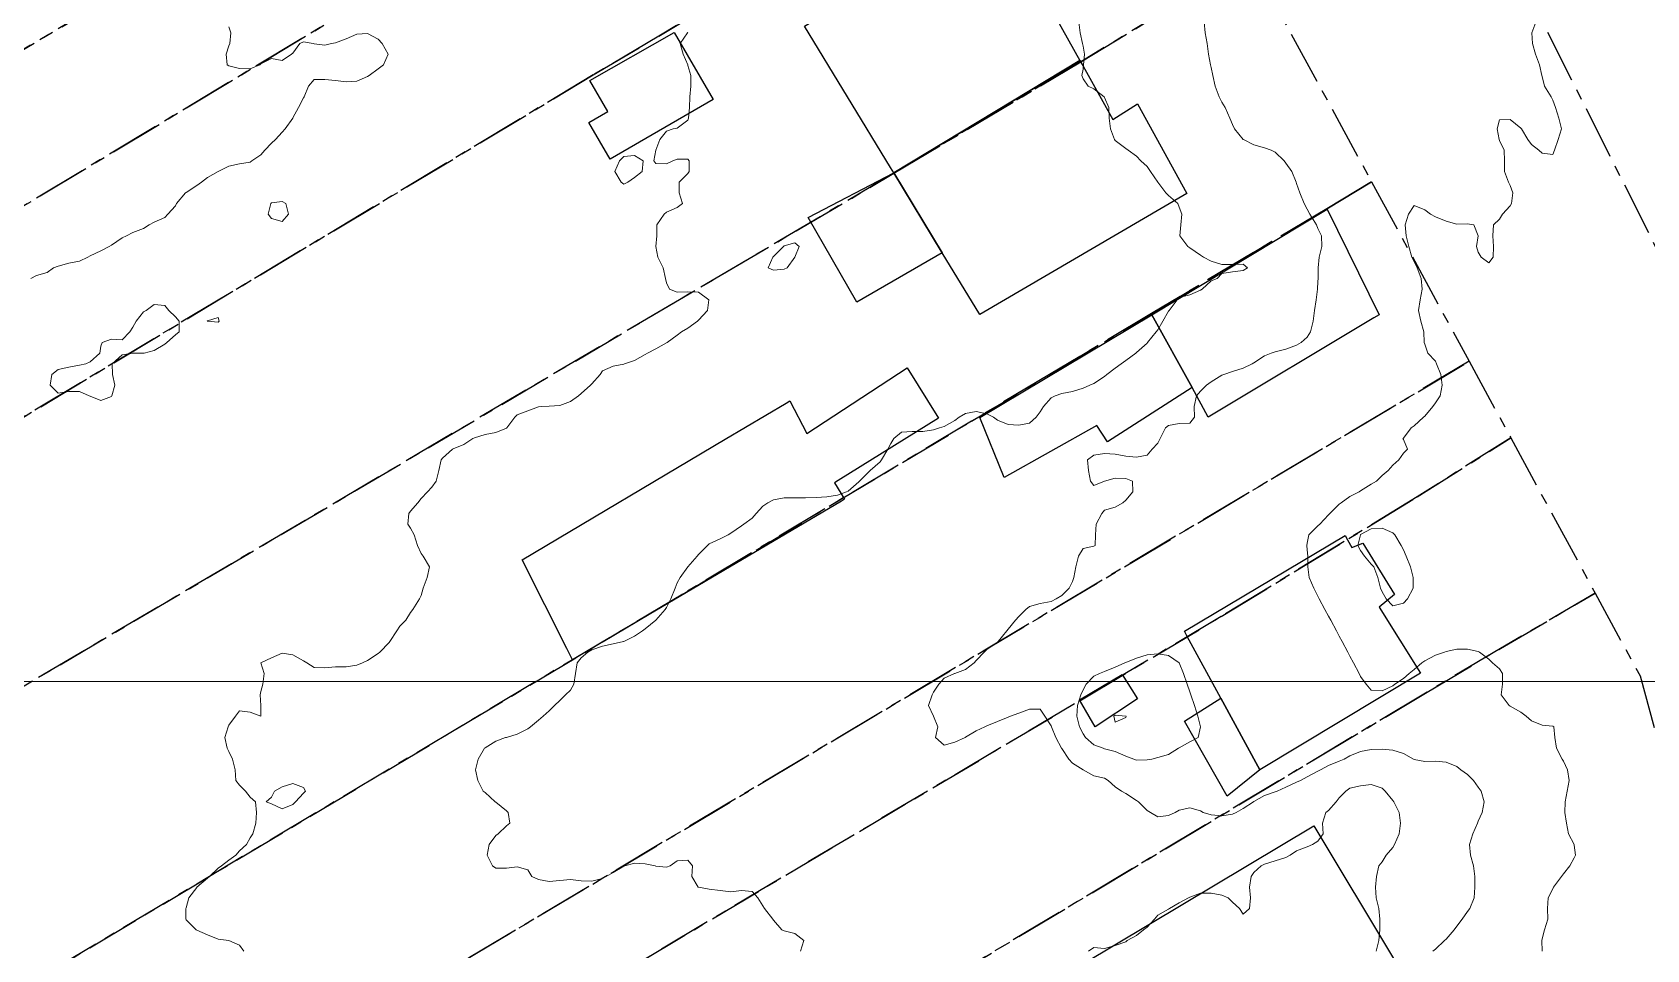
# Model space of a CAD drawing. Header units: centimetres. Extents: x 0 to 642158, y -847 to 649707.
# Drawn here: x 617272 to 617347.6, y 621274.8 to 621317.8 of the extents above; entities that cross this region are included whole.
import ezdxf

# ---------------------------------------------------------------- set-up
doc = ezdxf.new("R2010")
doc.units = ezdxf.units.CM
doc.header["$MEASUREMENT"] = 0
doc.linetypes.add('CENTERX2', pattern=[4, 2.5, -0.5, 0.5, -0.5])
doc.layers.add('MEV_grille', color=254, linetype='Continuous', lineweight=9)
doc.layers.add('WAL_topographie 0.5', color=253, linetype='Continuous', lineweight=20)
doc.layers.add('SPW_batiments', color=7, linetype='Continuous')
doc.layers.add('SPW_parcellaire cadastral', color=7, linetype='CENTERX2', lineweight=25, true_color=0xff0542)

# ---------------------------------------------------------------- blocks, each defined once
blk = doc.blocks.new('*U114')
at = {"layer": 'MEV_grille', "transparency": 33554687}
blk.add_lwpolyline([(-1338.461, 0), (1338.461, 0)], dxfattribs=at)
blk = doc.blocks.new('*U115')
at = {"layer": 'MEV_grille', "color": 0, "linetype": 'ByBlock', "lineweight": -2, "transparency": 16777216}
blk.add_blockref('*U114', (0, -1100), dxfattribs=at)

msp = doc.modelspace()

# ---------------------------------------------------------------- linework, layer by layer
at = {"layer": 'SPW_batiments'}
for points in [[(617321.106, 621316.449), (617312.383, 621311.187), (617312.229, 621311.441), (617308.2, 621318.058), (617318.016, 621323.959), (617320.634, 621319.643), (617319.7, 621318.959), (617321.106, 621316.449)], [(617303.931, 621314.631), (617299.101, 621311.824), (617298.101, 621313.541), (617299.001, 621314.057), (617298.15, 621315.507), (617302.1, 621317.757), (617303.931, 621314.631)], [(617314.661, 621307.445), (617312.383, 621311.187), (617321.106, 621316.449), (617321.251, 621316.19), (617322.65, 621313.694), (617323.8, 621314.427), (617326.118, 621310.227), (617316.419, 621304.559), (617314.661, 621307.445)], [(617310.659, 621305.141), (617308.386, 621309.094), (617312.383, 621311.187), (617314.661, 621307.445), (617314.655, 621307.442), (617310.661, 621305.138), (617310.659, 621305.141)], [(617335.119, 621304.545), (617334.869, 621304.396), (617327.102, 621299.76), (617326.356, 621301.147), (617324.469, 621304.544), (617332.685, 621309.495), (617335.119, 621304.545)], [(617326.356, 621301.147), (617322.402, 621298.594), (617321.902, 621299.359), (617317.553, 621296.926), (617316.41, 621299.734), (617324.469, 621304.544), (617326.356, 621301.147)], [(617309.61, 621296.686), (617310.078, 621295.914), (617309.932, 621295.828), (617300.062, 621290.004), (617297.341, 621288.399), (617297.08, 621288.916), (617296.047, 621290.968), (617294.988, 621293.069), (617304.496, 621298.72), (617307.348, 621300.416), (617307.522, 621300.519), (617308.309, 621298.987), (617313.011, 621302.062), (617314.474, 621299.702), (617309.784, 621296.794), (617309.61, 621296.686)], [(617333.633, 621294.009), (617333.837, 621293.645), (617334.353, 621293.861), (617335.837, 621291.445), (617335.12, 621290.861), (617337.053, 621287.761), (617329.528, 621283.243), (617327.706, 621286.595), (617326.131, 621289.491), (617326.003, 621289.727), (617333.52, 621294.211), (617333.633, 621294.009)], [(617323.804, 621286.56), (617321.821, 621285.26), (617321.088, 621286.527), (617323.088, 621287.71), (617323.804, 621286.56)], [(617329.528, 621283.243), (617328.004, 621282.01), (617326.004, 621285.527), (617327.706, 621286.595), (617329.528, 621283.243)], [(617335.839, 621274.328), (617329.24, 621270.395), (617331.506, 621266.611), (617319.507, 621259.427), (617313.506, 621269.526), (617332.054, 621280.628), (617335.839, 621274.328)]]:
    msp.add_lwpolyline(points, dxfattribs=at)
at = {"layer": 'SPW_parcellaire cadastral'}
for points in [[(617349.534, 621304.802), (617341.926, 621319.938), (617394.495, 621352.217), (617404.402, 621337.638), (617385.06, 621326.038), (617382.725, 621324.638), (617376.162, 621320.705), (617363.372, 621313.057), (617358.8, 621310.338), (617350.32, 621305.271), (617349.534, 621304.802)], [(617243.612, 621306.972), (617295.116, 621338.126), (617304.188, 621343.997), (617312.092, 621348.538), (617314.997, 621343.392), (617312.614, 621341.757), (617306.982, 621338.507), (617302.05, 621335.343), (617297.498, 621332.339), (617289.17, 621327.356), (617245.895, 621301.723), (617243.612, 621306.972)], [(617248.423, 621295.678), (617245.895, 621301.723), (617289.17, 621327.356), (617297.498, 621332.339), (617302.05, 621335.343), (617306.982, 621338.507), (617312.614, 621341.757), (617314.997, 621343.392), (617316.545, 621344.272), (617319.87, 621338.156), (617315.954, 621336.023), (617308.397, 621331.675), (617305.229, 621329.85), (617248.423, 621295.678)], [(617248.423, 621295.678), (617305.229, 621329.85), (617308.397, 621331.675), (617315.954, 621336.023), (617319.87, 621338.156), (617323.773, 621330.979), (617320.099, 621328.908), (617312.501, 621324.25), (617301.378, 621317.591), (617298.314, 621315.772), (617251.862, 621287.892), (617248.423, 621295.678)], [(617256.124, 621278.01), (617251.862, 621287.892), (617298.314, 621315.772), (617301.378, 621317.591), (617312.501, 621324.25), (617320.099, 621328.908), (617323.773, 621330.979), (617329.092, 621321.196), (617321.141, 621316.387), (617312.391, 621311.17), (617256.124, 621278.01)], [(617334.761, 621310.771), (617332.66, 621309.514), (617324.534, 621304.653), (617319.676, 621301.747), (617316.029, 621299.565), (617302.503, 621291.473), (617260.997, 621266.715), (617256.124, 621278.01), (617312.391, 621311.17), (617321.141, 621316.387), (617329.092, 621321.196), (617334.761, 621310.771)], [(617264.792, 621257.919), (617260.997, 621266.715), (617302.503, 621291.473), (617316.029, 621299.565), (617319.676, 621301.747), (617324.534, 621304.653), (617332.66, 621309.514), (617334.761, 621310.771), (617339.329, 621302.371), (617264.792, 621257.919)], [(617264.792, 621257.919), (617339.329, 621302.371), (617341.277, 621298.788), (617336.889, 621296.018), (617327.725, 621290.421), (617269.508, 621255.837), (617266.542, 621254.087), (617264.792, 621257.919)], [(617269.987, 621246.425), (617266.542, 621254.087), (617269.508, 621255.837), (617327.725, 621290.421), (617336.889, 621296.018), (617341.277, 621298.788), (617345.231, 621291.516), (617340.806, 621288.929), (617337.287, 621286.839), (617273.638, 621248.718), (617269.987, 621246.425)], [(617349.079, 621273.891), (617339.213, 621268.227), (617331.087, 621263.558), (617276.604, 621231.708), (617269.987, 621246.425), (617273.638, 621248.718), (617337.287, 621286.839), (617340.806, 621288.929), (617345.231, 621291.516), (617347.337, 621287.643), (617350.81, 621274.887), (617349.079, 621273.891)]]:
    msp.add_lwpolyline(points, dxfattribs=at)
at = {"layer": 'WAL_topographie 0.5'}
for points in [[(617281.25, 621318.019), (617281.338, 621317.75), (617281.289, 621317.25), (617281.25, 621317.139), (617281.131, 621316.75), (617281.175, 621316.25), (617281.25, 621316.199), (617281.75, 621316.075), (617282.25, 621316.065), (617282.7, 621316.25), (617282.75, 621316.3), (617283.25, 621316.547), (617283.75, 621316.454), (617284.183, 621316.75), (617284.25, 621316.798), (617284.578, 621317.25), (617284.75, 621317.325), (617285.204, 621317.25), (617285.25, 621317.235), (617285.75, 621317.174), (617286.063, 621317.25), (617286.25, 621317.282), (617286.75, 621317.468), (617287.25, 621317.683), (617287.75, 621317.713), (617288.25, 621317.444), (617288.433, 621317.25), (617288.713, 621316.75), (617288.49, 621316.25), (617288.25, 621316.053), (617287.82, 621315.75), (617287.75, 621315.702), (617287.25, 621315.486), (617286.75, 621315.45), (617286.25, 621315.516), (617285.75, 621315.556), (617285.25, 621315.563), (617284.987, 621315.25), (617284.777, 621314.75), (617284.75, 621314.71), (617284.505, 621314.25), (617284.25, 621313.77), (617284.241, 621313.75), (617283.891, 621313.25), (617283.75, 621313.092), (617283.43, 621312.75), (617283.25, 621312.583), (617282.931, 621312.25), (617282.75, 621312.034), (617282.327, 621311.75), (617282.25, 621311.691), (617281.75, 621311.606), (617281.25, 621311.506), (617280.75, 621311.25), (617280.75, 621311.25), (617280.25, 621310.972), (617279.974, 621310.75), (617279.75, 621310.591), (617279.25, 621310.265), (617279.224, 621310.25), (617278.804, 621309.75), (617278.75, 621309.65), (617278.397, 621309.25), (617278.25, 621309.094), (617277.75, 621308.887), (617277.519, 621308.75), (617277.25, 621308.583), (617276.75, 621308.405), (617276.45, 621308.25), (617276.25, 621308.15), (617275.75, 621307.801), (617275.65, 621307.75), (617275.25, 621307.54), (617274.75, 621307.309), (617274.639, 621307.25), (617274.25, 621307.056), (617273.75, 621306.966), (617273.25, 621306.828), (617273.041, 621306.75), (617272.75, 621306.531), (617272.25, 621306.386), (617271.977, 621306.25)], [(617321.05, 621318.25), (617321.115, 621317.75), (617321.218, 621317.25), (617321.25, 621317.117), (617321.312, 621316.75), (617321.279, 621316.25), (617321.25, 621316.041), (617321.197, 621315.75), (617321.25, 621315.598), (617321.492, 621315.25), (617321.75, 621315.129), (617322.232, 621314.75), (617322.25, 621314.721), (617322.451, 621314.25), (617322.468, 621313.75), (617322.54, 621313.25), (617322.726, 621312.75), (617322.75, 621312.7), (617323.25, 621312.333), (617323.359, 621312.25), (617323.75, 621311.969), (617323.95, 621311.75), (617324.25, 621311.487), (617324.408, 621311.25), (617324.75, 621310.75), (617324.75, 621310.75), (617325.121, 621310.25), (617325.25, 621310.13), (617325.686, 621309.75), (617325.75, 621309.59), (617325.87, 621309.25), (617325.829, 621308.75), (617325.778, 621308.25), (617326.154, 621307.75), (617326.25, 621307.682), (617326.75, 621307.331), (617326.887, 621307.25), (617327.25, 621307.05), (617327.75, 621306.896), (617328.25, 621306.894), (617328.75, 621306.913), (617328.957, 621306.75), (617328.75, 621306.613), (617328.25, 621306.552), (617327.75, 621306.481), (617327.528, 621306.25), (617327.25, 621306.133), (617326.828, 621305.75), (617326.75, 621305.692), (617326.25, 621305.477), (617325.75, 621305.348), (617325.665, 621305.25), (617325.281, 621304.75), (617325.25, 621304.714), (617324.994, 621304.25), (617324.75, 621303.849), (617324.682, 621303.75), (617324.274, 621303.25), (617324.25, 621303.223), (617323.75, 621302.775), (617323.718, 621302.75), (617323.25, 621302.404), (617323.033, 621302.25), (617322.75, 621302.045), (617322.367, 621301.75), (617322.25, 621301.65), (617321.75, 621301.335), (617321.57, 621301.25), (617321.25, 621301.117), (617320.75, 621300.954), (617320.25, 621300.864), (617319.95, 621300.75), (617319.75, 621300.663), (617319.394, 621300.25), (617319.25, 621300.003), (617319.062, 621299.75), (617318.75, 621299.479), (617318.25, 621299.38), (617317.75, 621299.403), (617317.25, 621299.609), (617317.056, 621299.75), (617316.75, 621299.914), (617316.25, 621300.025), (617315.75, 621299.93), (617315.455, 621299.75), (617315.25, 621299.603), (617314.75, 621299.313), (617314.533, 621299.25), (617314.25, 621299.157), (617313.75, 621299.079), (617313.25, 621299.084), (617312.75, 621299.053), (617312.39, 621298.75), (617312.25, 621298.521), (617312.11, 621298.25), (617311.816, 621297.75), (617311.75, 621297.66), (617311.274, 621297.25), (617311.25, 621297.231), (617310.775, 621296.75), (617310.75, 621296.728), (617310.25, 621296.283), (617310.171, 621296.25), (617309.75, 621296.098), (617309.25, 621296.026), (617308.75, 621295.989), (617308.25, 621295.976), (617307.75, 621295.974), (617307.25, 621295.969), (617306.75, 621295.888), (617306.487, 621295.75), (617306.25, 621295.589), (617305.944, 621295.25), (617305.75, 621295.03), (617305.373, 621294.75), (617305.25, 621294.669), (617304.75, 621294.321), (617304.63, 621294.25), (617304.25, 621294.058), (617303.75, 621293.825), (617303.657, 621293.75), (617303.25, 621293.32), (617303.187, 621293.25), (617302.75, 621292.75), (617302.75, 621292.75), (617302.385, 621292.25), (617302.25, 621291.995), (617302.156, 621291.75), (617301.944, 621291.25), (617301.75, 621290.848), (617301.677, 621290.75), (617301.25, 621290.25), (617301.25, 621290.25), (617300.75, 621289.847), (617300.622, 621289.75), (617300.25, 621289.496), (617299.75, 621289.256), (617299.733, 621289.25), (617299.25, 621289.14), (617298.75, 621289.03), (617298.25, 621288.856), (617298.06, 621288.75), (617297.75, 621288.485), (617297.564, 621288.25), (617297.478, 621287.75), (617297.408, 621287.25), (617297.25, 621286.977), (617297.016, 621286.75), (617296.75, 621286.484), (617296.504, 621286.25), (617296.25, 621286), (617295.972, 621285.75), (617295.75, 621285.563), (617295.373, 621285.25), (617295.25, 621285.161), (617294.75, 621284.914), (617294.25, 621284.764), (617294.202, 621284.75), (617293.75, 621284.58), (617293.25, 621284.27), (617293.223, 621284.25), (617292.929, 621283.75), (617292.804, 621283.25), (617292.911, 621282.75), (617293.167, 621282.25), (617293.25, 621282.185), (617293.715, 621281.75), (617293.75, 621281.724), (617294.25, 621281.328), (617294.328, 621281.25), (617294.411, 621280.75), (617294.25, 621280.625), (617293.864, 621280.25), (617293.75, 621280.17), (617293.437, 621279.75), (617293.34, 621279.25), (617293.601, 621278.75), (617293.75, 621278.644), (617294.25, 621278.642), (617294.75, 621278.706), (617295.25, 621278.555), (617295.44, 621278.25), (617295.75, 621278.109), (617296.25, 621278.021), (617296.75, 621278.065), (617297.25, 621278.102), (617297.75, 621278.05), (617298.25, 621278.032), (617298.75, 621278.158), (617298.919, 621278.25), (617299.25, 621278.43), (617299.75, 621278.737), (617299.788, 621278.75), (617300.25, 621278.872), (617300.75, 621278.837), (617301.212, 621278.75), (617301.25, 621278.738), (617301.75, 621278.689), (617301.917, 621278.75), (617302.25, 621278.988), (617302.75, 621279.009), (617302.958, 621278.75), (617302.931, 621278.25), (617303.234, 621277.75), (617303.25, 621277.745), (617303.75, 621277.65), (617304.25, 621277.599), (617304.75, 621277.534), (617305.25, 621277.59), (617305.75, 621277.554), (617306.019, 621277.25), (617306.25, 621276.875), (617306.327, 621276.75), (617306.724, 621276.25), (617306.75, 621276.212), (617307.15, 621275.75), (617307.25, 621275.7), (617307.75, 621275.578), (617308.182, 621275.25), (617308.019, 621274.75)], [(617326.928, 621318.25), (617326.975, 621317.75), (617327.065, 621317.25), (617327.132, 621316.75), (617327.223, 621316.25), (617327.25, 621316.119), (617327.33, 621315.75), (617327.441, 621315.25), (617327.629, 621314.75), (617327.75, 621314.5), (617327.908, 621314.25), (617328.124, 621313.75), (617328.25, 621313.45), (617328.346, 621313.25), (617328.75, 621312.758), (617328.759, 621312.75), (617329.25, 621312.502), (617329.75, 621312.368), (617330.055, 621312.25), (617330.25, 621312.16), (617330.665, 621311.75), (617330.75, 621311.641), (617331.034, 621311.25), (617331.229, 621310.75), (617331.25, 621310.696), (617331.401, 621310.25), (617331.607, 621309.75), (617331.75, 621309.49), (617331.872, 621309.25), (617332.177, 621308.75), (617332.25, 621308.588), (617332.42, 621308.25), (617332.426, 621307.75), (617332.311, 621307.25), (617332.267, 621306.75), (617332.259, 621306.25), (617332.25, 621306.107), (617332.226, 621305.75), (617332.164, 621305.25), (617332.095, 621304.75), (617332.028, 621304.25), (617331.9, 621303.75), (617331.75, 621303.504), (617331.459, 621303.25), (617331.25, 621303.125), (617330.75, 621302.94), (617330.25, 621302.814), (617330.059, 621302.75), (617329.75, 621302.624), (617329.25, 621302.295), (617329.171, 621302.25), (617328.75, 621302.04), (617328.25, 621301.898), (617327.841, 621301.75), (617327.75, 621301.716), (617327.25, 621301.409), (617327.031, 621301.25), (617326.75, 621300.969), (617326.563, 621300.75), (617326.459, 621300.25), (617326.473, 621299.75), (617326.25, 621299.466), (617325.75, 621299.461), (617325.25, 621299.363), (617325.104, 621299.25), (617324.854, 621298.75), (617324.75, 621298.542), (617324.491, 621298.25), (617324.25, 621297.967), (617323.75, 621297.887), (617323.25, 621297.924), (617322.75, 621298.022), (617322.25, 621298.052), (617321.75, 621297.974), (617321.454, 621297.75), (617321.513, 621297.25), (617321.607, 621296.75), (617321.75, 621296.55), (617322.25, 621296.75), (617322.25, 621296.75), (617322.75, 621296.904), (617323.25, 621296.875), (617323.568, 621296.75), (617323.583, 621296.25), (617323.25, 621295.875), (617323.117, 621295.75), (617322.75, 621295.538), (617322.25, 621295.4), (617322.135, 621295.25), (617321.858, 621294.75), (617321.831, 621294.25), (617321.817, 621293.75), (617321.75, 621293.709), (617321.25, 621293.601), (617321.03, 621293.25), (617320.908, 621292.75), (617320.821, 621292.25), (617320.75, 621292.058), (617320.597, 621291.75), (617320.25, 621291.41), (617319.996, 621291.25), (617319.75, 621291.118), (617319.25, 621291.026), (617318.75, 621290.895), (617318.572, 621290.75), (617318.25, 621290.428), (617318.089, 621290.25), (617317.75, 621289.831), (617317.685, 621289.75), (617317.273, 621289.25), (617317.25, 621289.226), (617316.75, 621288.872), (617316.621, 621288.75), (617316.25, 621288.356), (617316.154, 621288.25), (617315.75, 621287.933), (617315.25, 621287.756), (617315.228, 621287.75), (617314.75, 621287.53), (617314.5, 621287.25), (617314.25, 621286.872), (617314.187, 621286.75), (617314.015, 621286.25), (617314.25, 621285.75), (617314.25, 621285.75), (617314.448, 621285.25), (617314.343, 621284.75), (617314.75, 621284.393), (617315.25, 621284.542), (617315.723, 621284.75), (617315.75, 621284.768), (617316.25, 621285.076), (617316.648, 621285.25), (617316.75, 621285.295), (617317.25, 621285.5), (617317.75, 621285.703), (617317.859, 621285.75), (617318.25, 621285.902), (617318.75, 621286.078), (617319.25, 621286.077), (617319.458, 621285.75), (617319.75, 621285.304), (617319.771, 621285.25), (617319.975, 621284.75), (617320.247, 621284.25), (617320.25, 621284.244), (617320.582, 621283.75), (617320.75, 621283.555), (617321.25, 621283.25), (617321.25, 621283.25), (617321.75, 621282.957), (617322.25, 621282.849), (617322.433, 621282.75), (617322.75, 621282.453), (617323.052, 621282.25), (617323.25, 621282.135), (617323.75, 621281.805), (617323.854, 621281.75), (617324.25, 621281.336), (617324.403, 621281.25), (617324.75, 621281.038), (617325.25, 621281.098), (617325.566, 621281.25), (617325.75, 621281.347), (617326.25, 621281.47), (617326.75, 621281.329), (617326.882, 621281.25), (617327.25, 621281.139), (617327.75, 621281.092), (617328.25, 621281.174), (617328.421, 621281.25), (617328.75, 621281.427), (617329.236, 621281.75), (617329.25, 621281.76), (617329.75, 621282.034), (617330.25, 621282.208), (617330.341, 621282.25), (617330.75, 621282.427), (617331.25, 621282.661), (617331.429, 621282.75), (617331.75, 621282.918), (617332.25, 621283.178), (617332.369, 621283.25), (617332.75, 621283.442), (617333.25, 621283.646), (617333.482, 621283.75), (617333.75, 621283.893), (617334.25, 621284.107), (617334.75, 621284.198), (617335.25, 621284.214), (617335.75, 621284.167), (617336.25, 621284.002), (617336.719, 621283.75), (617336.75, 621283.732), (617337.25, 621283.633), (617337.75, 621283.645), (617338.25, 621283.596), (617338.75, 621283.393), (617338.943, 621283.25), (617339.25, 621283.021), (617339.528, 621282.75), (617339.75, 621282.435), (617339.897, 621282.25), (617340.034, 621281.75), (617339.946, 621281.25), (617339.75, 621280.833), (617339.715, 621280.75), (617339.506, 621280.25), (617339.354, 621279.75), (617339.388, 621279.25), (617339.536, 621278.75), (617339.597, 621278.25), (617339.599, 621277.75), (617339.561, 621277.25), (617339.362, 621276.75), (617339.25, 621276.605), (617339.007, 621276.25), (617338.75, 621275.921), (617338.624, 621275.75), (617338.25, 621275.314), (617338.183, 621275.25), (617337.75, 621274.843), (617337.633, 621274.75)], [(617342.453, 621318.25), (617342.271, 621317.75), (617342.303, 621317.25), (617342.441, 621316.75), (617342.625, 621316.25), (617342.74, 621315.75), (617342.75, 621315.7), (617342.862, 621315.25), (617343.175, 621314.75), (617343.25, 621314.592), (617343.373, 621314.25), (617343.534, 621313.75), (617343.65, 621313.25), (617343.492, 621312.75), (617343.321, 621312.25), (617343.25, 621312.05), (617342.75, 621312.113), (617342.592, 621312.25), (617342.25, 621312.521), (617342.083, 621312.75), (617341.788, 621313.25), (617341.75, 621313.283), (617341.25, 621313.694), (617340.75, 621313.667), (617340.638, 621313.25), (617340.733, 621312.75), (617340.75, 621312.7), (617340.975, 621312.25), (617340.982, 621311.75), (617340.988, 621311.25), (617341.181, 621310.75), (617341.25, 621310.603), (617341.372, 621310.25), (617341.308, 621309.75), (617341.25, 621309.646), (617340.898, 621309.25), (617340.75, 621309.015), (617340.469, 621308.75), (617340.438, 621308.25), (617340.477, 621307.75), (617340.453, 621307.25), (617340.25, 621306.979), (617339.889, 621307.25), (617339.75, 621307.477), (617339.675, 621307.75), (617339.75, 621308.25), (617339.55, 621308.75), (617339.25, 621308.802), (617338.75, 621308.79), (617338.25, 621308.934), (617337.75, 621309.127), (617337.518, 621309.25), (617337.25, 621309.453), (617336.75, 621309.667), (617336.494, 621309.25), (617336.34, 621308.75), (617336.387, 621308.25), (617336.5, 621307.75), (617336.643, 621307.25), (617336.75, 621307.045), (617336.889, 621306.75), (617337.077, 621306.25), (617337.123, 621305.75), (617337.034, 621305.25), (617336.964, 621304.75), (617337.066, 621304.25), (617337.21, 621303.75), (617337.226, 621303.25), (617337.25, 621303.167), (617337.401, 621302.75), (617337.75, 621302.367), (617337.806, 621302.25), (617338.01, 621301.75), (617338.067, 621301.25), (617337.975, 621300.75), (617337.75, 621300.423), (617337.624, 621300.25), (617337.25, 621299.797), (617337.194, 621299.75), (617336.75, 621299.341), (617336.613, 621299.25), (617336.25, 621298.763), (617336.226, 621298.75), (617336.25, 621298.7), (617336.437, 621298.25), (617336.25, 621298.07), (617336.039, 621297.75), (617335.75, 621297.5), (617335.542, 621297.25), (617335.25, 621297.019), (617334.985, 621296.75), (617334.75, 621296.61), (617334.25, 621296.298), (617334.181, 621296.25), (617333.75, 621296.039), (617333.345, 621295.75), (617333.25, 621295.682), (617332.809, 621295.25), (617332.75, 621295.175), (617332.333, 621294.75), (617332.25, 621294.669), (617331.828, 621294.25), (617331.75, 621293.859), (617331.727, 621293.75), (617331.75, 621293.542), (617331.776, 621293.25), (617331.771, 621292.75), (617331.834, 621292.25), (617332.052, 621291.75), (617332.25, 621291.369), (617332.311, 621291.25), (617332.578, 621290.75), (617332.75, 621290.433), (617332.848, 621290.25), (617333.114, 621289.75), (617333.25, 621289.5), (617333.384, 621289.25), (617333.649, 621288.75), (617333.75, 621288.567), (617333.922, 621288.25), (617334.182, 621287.75), (617334.25, 621287.619), (617334.503, 621287.25), (617334.75, 621286.973), (617335.25, 621286.936), (617335.75, 621287.18), (617335.849, 621287.25), (617336.25, 621287.514), (617336.527, 621287.75), (617336.75, 621287.935), (617337.122, 621288.25), (617337.25, 621288.353), (617337.75, 621288.617), (617338.179, 621288.75), (617338.25, 621288.778), (617338.75, 621288.893), (617339.25, 621288.899), (617339.75, 621288.788), (617339.82, 621288.75), (617340.25, 621288.427), (617340.427, 621288.25), (617340.75, 621287.968), (617340.893, 621287.75), (617340.886, 621287.25), (617340.832, 621286.75), (617341.204, 621286.25), (617341.25, 621286.218), (617341.75, 621285.94), (617342.004, 621285.75), (617342.25, 621285.535), (617342.75, 621285.332), (617343.25, 621285.292), (617343.292, 621285.25), (617343.342, 621284.75), (617343.421, 621284.25), (617343.688, 621283.75), (617343.75, 621283.647), (617343.94, 621283.25), (617344.015, 621282.75), (617343.928, 621282.25), (617343.82, 621281.75), (617343.812, 621281.25), (617343.891, 621280.75), (617343.979, 621280.25), (617344.242, 621279.75), (617344.25, 621279.714), (617344.311, 621279.25), (617344.25, 621279.13), (617344.051, 621278.75), (617343.75, 621278.381), (617343.648, 621278.25), (617343.288, 621277.75), (617343.25, 621277.675), (617343.038, 621277.25), (617343.004, 621276.75), (617343.018, 621276.25), (617342.854, 621275.75), (617342.75, 621275.333), (617342.729, 621275.25), (617342.75, 621274.75)], [(617302.75, 621317.775), (617302.723, 621317.75), (617302.39, 621317.25), (617302.526, 621316.75), (617302.738, 621316.25), (617302.75, 621316.214), (617302.88, 621315.75), (617302.89, 621315.25), (617302.843, 621314.75), (617302.823, 621314.25), (617302.774, 621313.75), (617302.75, 621313.656), (617302.25, 621313.276), (617302.05, 621313.25), (617301.75, 621313.15), (617301.434, 621312.75), (617301.25, 621312.25), (617301.25, 621312.249), (617301.15, 621311.75), (617301.25, 621311.625), (617301.75, 621311.607), (617302.036, 621311.75), (617302.25, 621311.825), (617302.75, 621311.827), (617302.8, 621311.75), (617302.813, 621311.25), (617302.75, 621311.167), (617302.333, 621310.75), (617302.341, 621310.25), (617302.5, 621309.75), (617302.25, 621309.571), (617301.75, 621309.355), (617301.632, 621309.25), (617301.296, 621308.75), (617301.294, 621308.25), (617301.25, 621307.75), (617301.339, 621307.25), (617301.583, 621306.75), (617301.696, 621306.25), (617301.75, 621306.041), (617301.89, 621305.75), (617302.25, 621305.607), (617302.75, 621305.628), (617303.25, 621305.606), (617303.723, 621305.25), (617303.659, 621304.75), (617303.25, 621304.3), (617303.19, 621304.25), (617302.75, 621303.912), (617302.45, 621303.75), (617302.25, 621303.587), (617301.782, 621303.25), (617301.75, 621303.23), (617301.25, 621302.958), (617300.86, 621302.75), (617300.75, 621302.684), (617300.25, 621302.413), (617299.781, 621302.25), (617299.75, 621302.233), (617299.25, 621302.148), (617298.75, 621301.927), (617298.64, 621301.75), (617298.25, 621301.317), (617298.183, 621301.25), (617297.75, 621300.868), (617297.63, 621300.75), (617297.25, 621300.479), (617296.75, 621300.306), (617296.25, 621300.273), (617295.875, 621300.25), (617295.75, 621300.231), (617295.25, 621300.047), (617294.75, 621299.859), (617294.646, 621299.75), (617294.264, 621299.25), (617294.25, 621299.237), (617293.75, 621299.039), (617293.25, 621298.947), (617292.75, 621298.788), (617292.67, 621298.75), (617292.25, 621298.477), (617291.75, 621298.265), (617291.725, 621298.25), (617291.25, 621297.826), (617291.186, 621297.75), (617291.083, 621297.25), (617290.961, 621296.75), (617290.75, 621296.474), (617290.559, 621296.25), (617290.25, 621295.941), (617290.099, 621295.75), (617289.75, 621295.345), (617289.685, 621295.25), (617289.629, 621294.75), (617289.75, 621294.555), (617289.933, 621294.25), (617290.092, 621293.75), (617290.25, 621293.375), (617290.355, 621293.25), (617290.65, 621292.75), (617290.531, 621292.25), (617290.352, 621291.75), (617290.25, 621291.404), (617290.181, 621291.25), (617289.858, 621290.75), (617289.75, 621290.607), (617289.533, 621290.25), (617289.25, 621289.973), (617289.115, 621289.75), (617288.782, 621289.25), (617288.75, 621289.208), (617288.327, 621288.75), (617288.25, 621288.682), (617287.75, 621288.358), (617287.515, 621288.25), (617287.25, 621288.145), (617286.75, 621288.071), (617286.25, 621288.066), (617285.75, 621288.021), (617285.25, 621288.039), (617284.904, 621288.25), (617284.75, 621288.344), (617284.25, 621288.622), (617283.75, 621288.702), (617283.25, 621288.489), (617282.75, 621288.25), (617282.897, 621287.75), (617282.841, 621287.25), (617282.75, 621286.917), (617282.712, 621286.75), (617282.75, 621286.251), (617282.75, 621286.25), (617282.75, 621285.75), (617282.75, 621285.75), (617282.75, 621285.75), (617282.25, 621285.938), (617281.75, 621286), (617281.562, 621285.75), (617281.25, 621285.333), (617281.222, 621285.25), (617281.066, 621284.75), (617281.171, 621284.25), (617281.25, 621284.1), (617281.425, 621283.75), (617281.544, 621283.25), (617281.583, 621282.75), (617281.75, 621282.528), (617282.028, 621282.25), (617282.25, 621281.964), (617282.5, 621281.75), (617282.544, 621281.25), (617282.51, 621280.75), (617282.371, 621280.25), (617282.25, 621280.06), (617282.074, 621279.75), (617281.75, 621279.45), (617281.583, 621279.25), (617281.25, 621279.011), (617280.913, 621278.75), (617280.75, 621278.634), (617280.338, 621278.25), (617280.25, 621278.167), (617279.758, 621277.75), (617279.75, 621277.741), (617279.377, 621277.25), (617279.25, 621276.776), (617279.243, 621276.75), (617279.239, 621276.25), (617279.25, 621276.219), (617279.719, 621275.75), (617279.75, 621275.736), (617280.25, 621275.516), (617280.75, 621275.315), (617281.25, 621275.25), (617281.25, 621275.25), (617281.75, 621275.04), (617281.954, 621274.75)], [(617299.75, 621310.665), (617299.941, 621310.75), (617300.25, 621310.967), (617300.604, 621311.25), (617300.659, 621311.75), (617300.25, 621312), (617299.75, 621311.963), (617299.54, 621311.75), (617299.326, 621311.25), (617299.629, 621310.75), (617299.75, 621310.665)], [(617284.038, 621309.25), (617283.75, 621308.909), (617283.25, 621309.054), (617283.089, 621309.25), (617283.212, 621309.75), (617283.25, 621309.783), (617283.75, 621309.853), (617283.925, 621309.75), (617284.038, 621309.25)], [(617307.393, 621306.75), (617307.25, 621306.679), (617306.75, 621306.637), (617306.5, 621306.75), (617306.721, 621307.25), (617306.75, 621307.273), (617307.227, 621307.75), (617307.25, 621307.777), (617307.75, 621307.917), (617307.95, 621307.75), (617307.75, 621307.25), (617307.75, 621307.25), (617307.393, 621306.75)], [(617275.77, 621300.75), (617275.75, 621300.728), (617275.25, 621300.533), (617274.75, 621300.733), (617274.706, 621300.75), (617274.25, 621300.957), (617273.75, 621300.95), (617273.25, 621300.87), (617272.885, 621301.25), (617272.954, 621301.75), (617273.25, 621301.991), (617273.75, 621302.088), (617274.25, 621302.18), (617274.55, 621302.25), (617274.75, 621302.337), (617275.202, 621302.75), (617275.25, 621303.083), (617275.312, 621303.25), (617275.75, 621303.402), (617276.25, 621303.38), (617276.607, 621303.75), (617276.75, 621303.96), (617276.907, 621304.25), (617277.25, 621304.679), (617277.375, 621304.75), (617277.75, 621305.023), (617278.25, 621304.981), (617278.438, 621304.75), (617278.75, 621304.447), (617278.921, 621304.25), (617278.926, 621303.75), (617278.75, 621303.615), (617278.352, 621303.25), (617278.25, 621303.175), (617277.75, 621302.867), (617277.283, 621302.75), (617277.25, 621302.743), (617276.75, 621302.743), (617276.25, 621302.673), (617275.792, 621302.25), (617275.804, 621301.75), (617275.907, 621301.25), (617275.77, 621300.75)], [(617280.799, 621304.25), (617280.75, 621304.199), (617280.25, 621304.24), (617280.235, 621304.25), (617280.25, 621304.269), (617280.75, 621304.417), (617280.799, 621304.25)], [(617336.25, 621291.044), (617336.446, 621291.25), (617336.705, 621291.75), (617336.716, 621292.25), (617336.578, 621292.75), (617336.381, 621293.25), (617336.25, 621293.537), (617336.14, 621293.75), (617335.851, 621294.25), (617335.75, 621294.343), (617335.25, 621294.562), (617334.75, 621294.527), (617334.25, 621294.265), (617334.236, 621294.25), (617334.116, 621293.75), (617334.25, 621293.507), (617334.438, 621293.25), (617334.75, 621292.876), (617334.864, 621292.75), (617335.059, 621292.25), (617335.183, 621291.75), (617335.25, 621291.573), (617335.442, 621291.25), (617335.75, 621290.923), (617336.25, 621291.044)], [(617324.25, 621283.706), (617324.475, 621283.75), (617324.75, 621283.813), (617325.25, 621283.961), (617325.721, 621284.25), (617325.75, 621284.275), (617326.25, 621284.55), (617326.636, 621284.75), (617326.745, 621285.25), (617326.618, 621285.75), (617326.463, 621286.25), (617326.299, 621286.75), (617326.25, 621286.9), (617326.133, 621287.25), (617325.962, 621287.75), (617325.75, 621288.25), (617325.75, 621288.25), (617325.25, 621288.588), (617324.75, 621288.669), (617324.25, 621288.627), (617323.75, 621288.468), (617323.25, 621288.267), (617323.213, 621288.25), (617322.75, 621288.049), (617322.25, 621287.851), (617322.023, 621287.75), (617321.75, 621287.624), (617321.403, 621287.25), (617321.25, 621286.99), (617321.145, 621286.75), (617320.987, 621286.25), (617320.957, 621285.75), (617321.088, 621285.25), (617321.25, 621284.929), (617321.358, 621284.75), (617321.75, 621284.414), (617322.187, 621284.25), (617322.25, 621284.232), (617322.75, 621284.095), (617323.25, 621283.878), (617323.621, 621283.75), (617323.75, 621283.693), (617324.25, 621283.706)], [(617323.25, 621285.696), (617323.263, 621285.75), (617323.25, 621285.762), (617322.75, 621285.8), (617322.694, 621285.75), (617322.75, 621285.482), (617323.25, 621285.696)], [(617284.377, 621281.75), (617284.25, 621281.627), (617283.75, 621281.411), (617283.25, 621281.656), (617283, 621281.75), (617283.25, 621281.964), (617283.383, 621282.25), (617283.75, 621282.447), (617284.25, 621282.596), (617284.75, 621282.417), (617284.84, 621282.25), (617284.75, 621282.154), (617284.377, 621281.75)], [(617321.5, 621274.75), (617321.75, 621274.927), (617322.25, 621274.875), (617322.75, 621275.017), (617323.25, 621275.192), (617323.31, 621275.25), (617323.75, 621275.494), (617324.088, 621275.75), (617324.25, 621275.872), (617324.59, 621276.25), (617324.75, 621276.436), (617325.25, 621276.723), (617325.299, 621276.75), (617325.75, 621277.018), (617326.182, 621277.25), (617326.25, 621277.288), (617326.75, 621277.463), (617327.25, 621277.462), (617327.75, 621277.377), (617328.043, 621277.25), (617328.25, 621277.05), (617328.583, 621276.75), (617328.75, 621276.485), (617329.05, 621276.75), (617329.097, 621277.25), (617329.047, 621277.75), (617329.116, 621278.25), (617329.25, 621278.44), (617329.59, 621278.75), (617329.75, 621278.833), (617330.25, 621278.975), (617330.75, 621279.143), (617330.953, 621279.25), (617331.25, 621279.446), (617331.75, 621279.644), (617331.989, 621279.75), (617332.25, 621279.904), (617332.491, 621280.25), (617332.466, 621280.75), (617332.623, 621281.25), (617332.75, 621281.332), (617333.099, 621281.75), (617333.25, 621281.935), (617333.552, 621282.25), (617333.75, 621282.384), (617334.25, 621282.498), (617334.75, 621282.561), (617335.25, 621282.387), (617335.396, 621282.25), (617335.75, 621281.808), (617335.798, 621281.75), (617336.06, 621281.25), (617336.121, 621280.75), (617336.047, 621280.25), (617335.836, 621279.75), (617335.75, 621279.611), (617335.444, 621279.25), (617335.25, 621278.932), (617335.099, 621278.75), (617334.992, 621278.25), (617334.938, 621277.75), (617334.982, 621277.25), (617335.104, 621276.75), (617335.15, 621276.25), (617335.153, 621275.75), (617335.094, 621275.25), (617334.982, 621274.75)]]:
    msp.add_lwpolyline(points, dxfattribs=at)

# ---------------------------------------------------------------- block references
at = {"layer": 'MEV_grille', "transparency": 33554687}
msp.add_blockref('*U115', (616669.481, 622387.381), dxfattribs=at)

doc.saveas('drawing.dxf')
